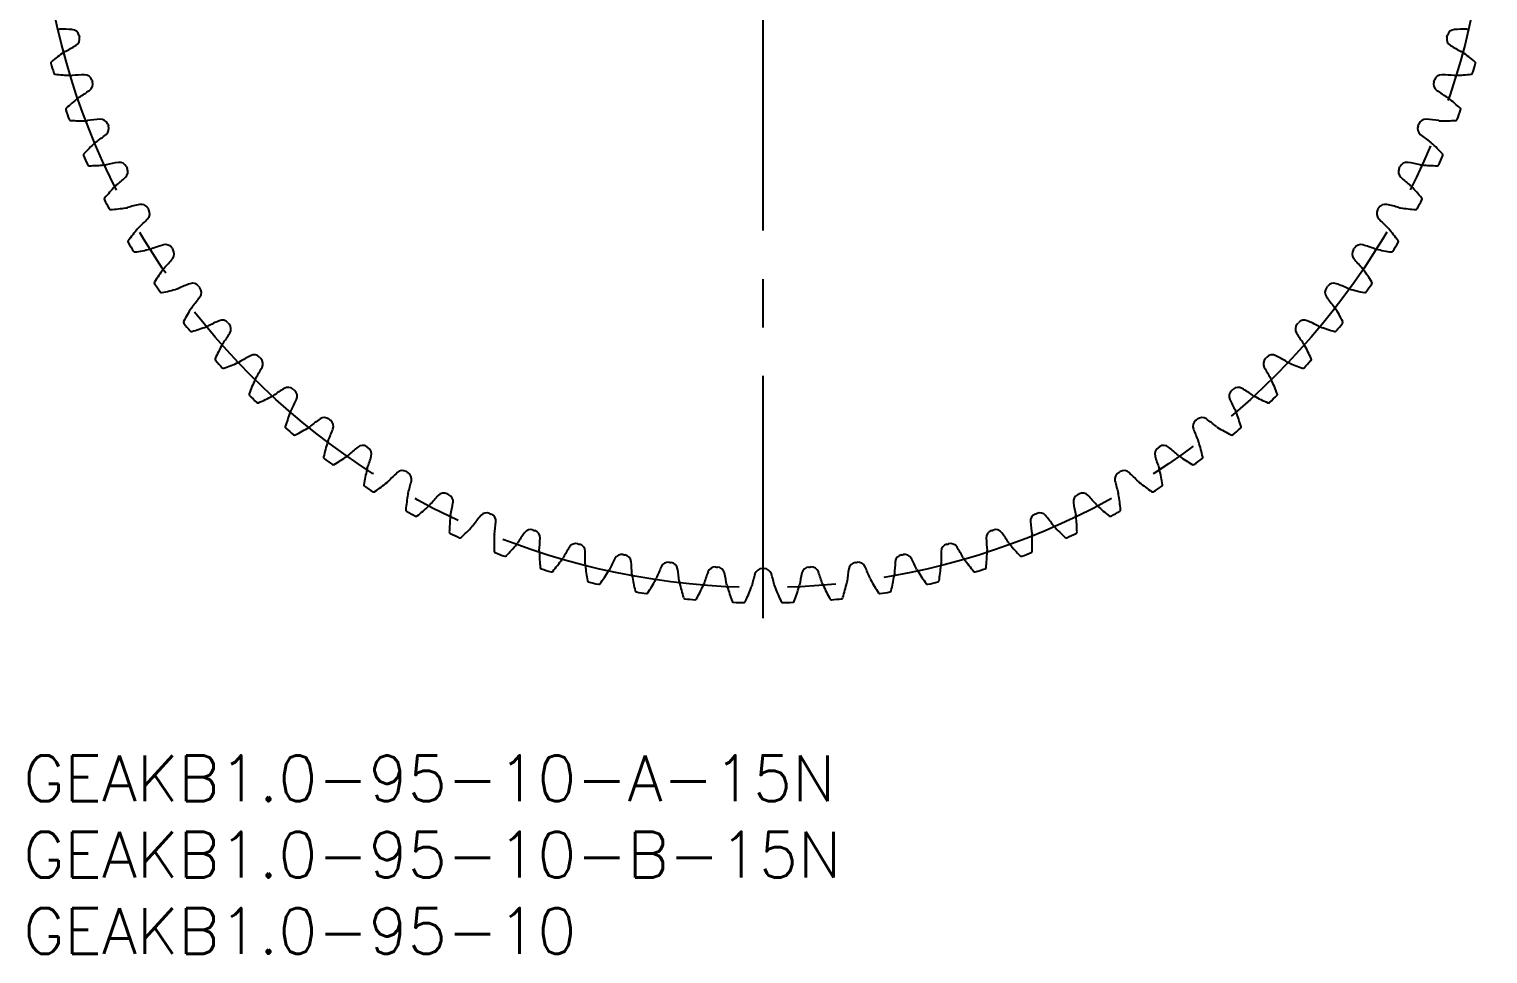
# Model space of a CAD drawing. Extents: x -1 to 168, y -13 to 122.
# Drawn here: x 0.4 to 96, y -13 to 47.6 of the extents above; entities that cross this region are included whole.
import ezdxf

# ---------------------------------------------------------------- set-up
doc = ezdxf.new("R2010")
doc.units = 0
doc.header["$LTSCALE"] = 0.5
doc.linetypes.add('CENTER', pattern=[50.8, 31.75, -6.35, 6.35, -6.35])
for name, color, linetype in [('MSM_CENTER', 1, 'CENTER'), ('MSM_CONTINUOUS', 7, 'CONTINUOUS'), ('MSM_PART_NUMBER', 7, 'CONTINUOUS')]:
    doc.layers.add(name, color=color, linetype=linetype)
doc.styles.get("Standard").update_dxf_attribs({"font": 'txt.shx', "height": 2, "bigfont": 'bigfont.shx'})

# ---------------------------------------------------------------- blocks, each defined once
blk = doc.blocks.new('*U3')
at = {"layer": 'MSM_PART_NUMBER'}
blk.add_text('GEAKB1.0-95-10-B-15N', height=3, dxfattribs=at).set_placement((0, -8))
blk = doc.blocks.new('*U4')
at = {"layer": 'MSM_PART_NUMBER'}
blk.add_text('GEAKB1.0-95-10-A-15N', height=3, dxfattribs=at).set_placement((0, -3))
blk = doc.blocks.new('*U5')
at = {"layer": 'MSM_PART_NUMBER'}
blk.add_text('GEAKB1.0-95-10', height=3, dxfattribs=at).set_placement((0, -13))

msp = doc.modelspace()

# ---------------------------------------------------------------- linework, layer by layer
at = {"layer": 'MSM_CENTER'}
msp.add_line((48.5, 9), (48.5, 108), dxfattribs=at)
msp.add_circle((48.5, 58.5), 47.5, dxfattribs=at)
at = {"layer": 'MSM_CONTINUOUS'}
for centre, radius, start, end in [((2.364, 48.428), 0.831, 263.26279, 270.51344), ((2.503, 32.982), 14.615, 87.30828, 90.51381), ((3.166, 47.082), 0.5, 14.13702, 87.30828), ((3.195, 46.965), 0.5, 301.11277, 14.28399), ((48.5, 58.5), 46.25, 194.13706, 194.28399), ((93.805, 46.965), 0.5, 165.71605, 238.88723), ((48.5, 58.5), 46.25, 345.71601, 345.86294), ((93.834, 47.082), 0.5, 92.69172, 165.86294), ((94.497, 32.982), 14.615, 89.48619, 92.69172), ((94.636, 48.428), 0.831, 269.48656, 276.73721), ((11.77, 33.135), 15.833, 125.1579, 128.81449), ((3.131, 45.4), 0.831, 117.90761, 125.15827), ((-4.098, 59.05), 14.615, 297.90724, 301.11277), ((101.098, 59.05), 14.615, 238.88723, 242.09276), ((93.869, 45.4), 0.831, 54.84173, 62.09239), ((85.23, 33.135), 15.833, 51.18551, 54.8421), ((1.908, 45.394), 0.1, 128.81449, 195.71104), ((48.5, 58.5), 48.5, 195.71104, 196.49949), ((48.5, 58.5), 48.5, 343.50051, 344.28896), ((95.092, 45.394), 0.1, 344.28896, 51.18551), ((2.093, 44.754), 0.1, 196.49949, 263.39608), ((3.902, 60.383), 15.833, 263.39603, 267.05263), ((3.131, 45.4), 0.831, 267.05226, 274.30292), ((4.29, 29.998), 14.615, 91.09776, 94.30328), ((4.02, 44.11), 0.5, 17.9265, 91.09779), ((4.057, 43.996), 0.5, 304.90224, 18.07347), ((48.5, 58.5), 46.25, 197.92653, 198.07347), ((92.943, 43.996), 0.5, 161.92658, 235.09776), ((48.5, 58.5), 46.25, 341.92653, 342.07347), ((92.98, 44.11), 0.5, 88.90224, 162.07354), ((92.71, 29.998), 14.615, 85.69672, 88.90224), ((93.869, 45.4), 0.831, 265.69708, 272.94774), ((93.098, 60.383), 15.833, 272.94737, 276.60397), ((94.907, 44.754), 0.1, 276.60397, 343.50051), ((13.527, 30.763), 15.833, 128.94737, 132.60397), ((4.096, 42.431), 0.831, 121.69708, 128.94774), ((-4.02, 55.573), 14.615, 301.69672, 304.90224), ((101.02, 55.573), 14.615, 235.09776, 238.30328), ((92.904, 42.431), 0.831, 51.05226, 58.30292), ((83.473, 30.763), 15.833, 47.39603, 51.05263), ((2.876, 42.343), 0.1, 132.60397, 199.50051), ((48.5, 58.5), 48.5, 199.50051, 200.28896), ((48.5, 58.5), 48.5, 339.71104, 340.49949), ((94.124, 42.343), 0.1, 340.49949, 47.39606), ((3.103, 41.717), 0.1, 200.28951, 267.18555), ((3.875, 57.431), 15.833, 267.18551, 270.8421), ((4.096, 42.431), 0.831, 270.84173, 278.09239), ((6.27, 27.138), 14.615, 94.88723, 98.09276), ((5.068, 41.202), 0.5, 21.71597, 94.88726), ((5.112, 41.091), 0.5, 308.69172, 21.86294), ((48.5, 58.5), 46.25, 201.71601, 201.86294), ((91.888, 41.091), 0.5, 158.13711, 231.30828), ((48.5, 58.5), 46.25, 338.13706, 338.28399), ((91.932, 41.202), 0.5, 85.11277, 158.28407), ((90.73, 27.138), 14.615, 81.90724, 85.11277), ((92.904, 42.431), 0.831, 261.90761, 269.15827), ((93.125, 57.431), 15.833, 269.1579, 272.81449), ((93.897, 41.717), 0.1, 272.81449, 339.71104), ((5.255, 39.531), 0.831, 125.48656, 132.73721), ((-3.712, 52.108), 14.615, 305.48619, 308.69172), ((100.712, 52.108), 14.615, 231.30828, 234.51381), ((91.745, 39.531), 0.831, 47.26279, 54.51344), ((4.044, 39.363), 0.1, 136.39344, 203.28999), ((48.5, 58.5), 48.5, 203.28999, 204.07843), ((15.436, 28.512), 15.833, 132.73684, 136.39344), ((81.564, 28.512), 15.833, 43.60656, 47.26316), ((48.5, 58.5), 48.5, 335.92157, 336.71001), ((92.956, 39.363), 0.1, 336.71001, 43.60658), ((4.311, 38.753), 0.1, 204.07843, 270.97503), ((4.044, 54.484), 15.833, 270.97498, 274.63158), ((5.255, 39.531), 0.831, 274.63121, 281.88186), ((8.435, 24.416), 14.615, 98.6767, 101.88223), ((6.306, 38.37), 0.5, 25.50544, 98.67671), ((6.358, 38.261), 0.5, 312.48119, 25.65249), ((48.5, 58.5), 46.25, 205.50548, 205.65241), ((90.642, 38.261), 0.5, 154.34763, 227.51881), ((48.5, 58.5), 46.25, 334.34759, 334.49452), ((90.694, 38.37), 0.5, 81.32329, 154.49452), ((88.565, 24.416), 14.615, 78.11777, 81.3233), ((91.745, 39.531), 0.831, 258.11814, 265.36879), ((92.956, 54.484), 15.833, 265.36842, 269.02502), ((92.689, 38.753), 0.1, 269.02502, 335.92157), ((6.603, 36.714), 0.831, 129.27603, 136.52669), ((-3.175, 48.672), 14.615, 309.27566, 312.48119), ((100.175, 48.672), 14.615, 227.51881, 230.72434), ((90.397, 36.714), 0.831, 43.47331, 50.72397), ((5.406, 36.467), 0.1, 140.18291, 207.07946), ((48.5, 58.5), 48.5, 207.07946, 207.86791), ((17.49, 26.392), 15.833, 136.52632, 140.18291), ((79.51, 26.392), 15.833, 39.81709, 43.47368), ((48.5, 58.5), 48.5, 332.13209, 332.92054), ((91.594, 36.467), 0.1, 332.92054, 39.8171), ((5.713, 35.876), 0.1, 207.86791, 274.7645), ((4.406, 51.555), 15.833, 274.76445, 278.42105), ((6.603, 36.714), 0.831, 278.42068, 285.67134), ((10.776, 21.842), 14.615, 102.46618, 105.6717), ((7.729, 35.625), 0.5, 29.29492, 102.46618), ((7.788, 35.52), 0.5, 316.27066, 29.44197), ((48.5, 58.5), 46.25, 209.29495, 209.44189), ((89.212, 35.52), 0.5, 150.55816, 223.72934), ((48.5, 58.5), 46.25, 330.55811, 330.70505), ((89.271, 35.625), 0.5, 77.53382, 150.70505), ((86.224, 21.842), 14.615, 74.3283, 77.53382), ((90.397, 36.714), 0.831, 254.32866, 261.57932), ((92.594, 51.555), 15.833, 261.57895, 265.23555), ((91.287, 35.876), 0.1, 265.23555, 332.13209), ((19.68, 24.413), 15.833, 140.31579, 143.97239), ((8.135, 33.993), 0.831, 133.0655, 140.31616), ((-2.412, 45.278), 14.615, 313.06514, 316.27067), ((99.412, 45.278), 14.615, 223.72933, 226.93486), ((88.865, 33.993), 0.831, 39.68384, 46.9345), ((77.32, 24.413), 15.833, 36.02761, 39.68421), ((6.956, 33.667), 0.1, 143.97239, 210.86893), ((48.5, 58.5), 48.5, 210.86893, 211.65738), ((9.33, 32.98), 0.5, 33.08439, 106.25565), ((87.67, 32.98), 0.5, 73.74435, 146.91557), ((48.5, 58.5), 48.5, 328.34262, 329.13107), ((90.044, 33.667), 0.1, 329.13161, 36.02764), ((7.302, 33.098), 0.1, 211.65738, 278.55397), ((4.962, 48.656), 15.833, 278.55393, 282.21053), ((8.135, 33.993), 0.831, 282.21015, 289.46081), ((13.281, 19.429), 14.615, 106.25565, 109.46118), ((-1.427, 41.942), 14.615, 316.85461, 320.06014), ((48.5, 58.5), 46.25, 213.08443, 213.23136), ((9.395, 32.88), 0.5, 320.06014, 33.23144), ((87.605, 32.88), 0.5, 146.76868, 219.93986), ((48.5, 58.5), 46.25, 326.76864, 326.91557), ((98.427, 41.942), 14.615, 219.93986, 223.14539), ((83.719, 19.429), 14.615, 70.53882, 73.74435), ((88.865, 33.993), 0.831, 250.53919, 257.78985), ((92.038, 48.656), 15.833, 257.78947, 261.44607), ((89.698, 33.098), 0.1, 261.44607, 328.34262), ((21.996, 22.583), 15.833, 144.10526, 147.76186), ((9.843, 31.379), 0.831, 136.85498, 144.10564), ((87.157, 31.379), 0.831, 35.89436, 43.14502), ((75.004, 22.583), 15.833, 32.23814, 35.89474), ((8.688, 30.976), 0.1, 147.76186, 214.65841), ((48.5, 58.5), 48.5, 214.65841, 215.44686), ((9.843, 31.379), 0.831, 285.99963, 293.25028), ((15.94, 17.187), 14.615, 110.04512, 113.25065), ((11.102, 30.447), 0.5, 36.87386, 110.04513), ((48.5, 58.5), 46.25, 216.8739, 217.02084), ((11.174, 30.352), 0.5, 323.84961, 37.02084), ((85.826, 30.352), 0.5, 142.97921, 216.15039), ((48.5, 58.5), 46.25, 322.97916, 323.1261), ((85.898, 30.447), 0.5, 69.95487, 143.1261), ((81.06, 17.187), 14.615, 66.74935, 69.95488), ((87.157, 31.379), 0.831, 246.74972, 254.00037), ((48.5, 58.5), 48.5, 324.55314, 325.34159), ((88.312, 30.976), 0.1, 325.34214, 32.23817), ((9.071, 30.431), 0.1, 215.44686, 282.34344), ((5.707, 45.8), 15.833, 282.3434, 286), ((-0.224, 38.678), 14.615, 320.64409, 323.84961), ((97.224, 38.678), 14.615, 216.15039, 219.35591), ((91.293, 45.8), 15.833, 254, 257.6566), ((87.929, 30.431), 0.1, 257.6566, 324.55314), ((24.428, 20.91), 15.833, 147.89474, 151.55133), ((11.72, 28.883), 0.831, 140.64445, 147.89511), ((85.28, 28.883), 0.831, 32.10489, 39.35555), ((72.572, 20.91), 15.833, 28.44867, 32.10526), ((10.594, 28.405), 0.1, 151.55133, 218.44788), ((48.5, 58.5), 48.5, 218.44788, 219.23633), ((11.012, 27.886), 0.1, 219.23633, 286.13292), ((6.64, 43), 15.833, 286.13288, 289.78947), ((11.72, 28.883), 0.831, 289.7891, 297.03976), ((18.742, 15.125), 14.615, 113.8346, 117.04013), ((13.038, 28.037), 0.5, 40.66333, 113.8346), ((48.5, 58.5), 46.25, 220.66337, 220.81031), ((13.116, 27.946), 0.5, 327.63908, 40.81031), ((83.884, 27.946), 0.5, 139.18973, 212.36092), ((48.5, 58.5), 46.25, 319.18969, 319.33663), ((83.962, 28.037), 0.5, 66.1654, 139.33663), ((78.258, 15.125), 14.615, 62.95987, 66.1654), ((85.28, 28.883), 0.831, 242.96024, 250.2109), ((90.36, 43), 15.833, 250.21053, 253.86712), ((85.988, 27.886), 0.1, 253.86712, 320.76367), ((48.5, 58.5), 48.5, 320.76367, 321.55212), ((86.406, 28.405), 0.1, 321.55267, 28.44869), ((26.965, 19.401), 15.833, 151.68421, 155.34081), ((13.757, 26.517), 0.831, 144.43393, 151.68458), ((1.193, 35.501), 14.615, 324.43356, 327.63909), ((95.807, 35.501), 14.615, 212.36091, 215.56644), ((83.243, 26.517), 0.831, 28.31542, 35.56607), ((70.035, 19.401), 15.833, 24.65919, 28.31579), ((12.666, 25.965), 0.1, 155.34081, 222.23736), ((48.5, 58.5), 48.5, 222.23736, 223.0258), ((21.673, 13.254), 14.615, 117.62407, 120.8296), ((15.129, 25.76), 0.5, 44.45281, 117.62407), ((48.5, 58.5), 46.25, 224.45285, 224.59978), ((15.213, 25.674), 0.5, 331.42856, 44.59978), ((81.787, 25.674), 0.5, 135.40017, 208.57144), ((48.5, 58.5), 46.25, 315.40022, 315.54715), ((81.871, 25.76), 0.5, 62.37593, 135.54715), ((75.327, 13.254), 14.615, 59.1704, 62.37593), ((48.5, 58.5), 48.5, 316.9742, 317.76265), ((84.334, 25.965), 0.1, 317.76319, 24.65922), ((13.117, 25.475), 0.1, 223.0258, 289.92239), ((7.756, 40.267), 15.833, 289.92235, 293.57895), ((13.757, 26.517), 0.831, 293.57857, 300.82923), ((2.816, 32.425), 14.615, 328.22303, 331.42856), ((94.184, 32.425), 14.615, 208.57144, 211.77697), ((83.243, 26.517), 0.831, 239.17077, 246.42143), ((89.244, 40.267), 15.833, 246.42105, 250.07765), ((83.883, 25.475), 0.1, 250.07765, 316.9742), ((29.596, 18.063), 15.833, 155.47368, 159.13028), ((15.947, 24.291), 0.831, 148.2234, 155.47406), ((24.722, 11.58), 14.615, 121.41354, 124.61907), ((17.365, 23.626), 0.5, 48.24228, 121.41355), ((48.5, 58.5), 46.25, 228.24232, 228.38926), ((17.455, 23.546), 0.5, 335.21803, 48.38926), ((79.545, 23.546), 0.5, 131.6107, 204.78197), ((48.5, 58.5), 46.25, 311.61074, 311.75768), ((79.635, 23.626), 0.5, 58.58645, 131.75768), ((72.278, 11.58), 14.615, 55.38093, 58.58646), ((81.053, 24.291), 0.831, 24.52594, 31.7766), ((67.404, 18.063), 15.833, 20.86972, 24.52632), ((14.895, 23.668), 0.1, 159.13028, 226.02683), ((48.5, 58.5), 48.5, 226.02683, 226.81528), ((15.377, 23.209), 0.1, 226.81528, 293.71187), ((9.05, 37.614), 15.833, 293.71182, 297.36842), ((15.947, 24.291), 0.831, 297.36805, 304.61871), ((4.639, 29.463), 14.615, 332.01251, 335.21803), ((92.361, 29.463), 14.615, 204.78197, 207.98749), ((81.053, 24.291), 0.831, 235.38129, 242.63195), ((87.95, 37.614), 15.833, 242.63158, 246.28818), ((81.623, 23.209), 0.1, 246.28818, 313.18472), ((48.5, 58.5), 48.5, 313.18472, 313.97317), ((82.105, 23.668), 0.1, 313.97372, 20.86975), ((32.31, 16.902), 15.833, 159.26316, 162.91976), ((18.279, 22.214), 0.831, 152.01287, 159.26353), ((27.875, 10.111), 14.615, 125.20302, 128.40855), ((19.738, 21.645), 0.5, 52.03184, 125.20302), ((48.5, 58.5), 46.25, 232.0318, 232.17873), ((48.5, 58.5), 46.25, 307.82127, 307.9682), ((77.262, 21.645), 0.5, 54.79698, 127.9682), ((69.125, 10.111), 14.615, 51.59145, 54.79698), ((78.721, 22.214), 0.831, 20.73647, 27.98713), ((64.69, 16.902), 15.833, 17.08024, 20.73684), ((17.27, 21.523), 0.1, 162.91976, 229.8163), ((48.5, 58.5), 48.5, 229.8163, 230.60475), ((10.517, 35.053), 15.833, 297.5013, 301.15789), ((18.279, 22.214), 0.831, 301.15752, 308.40818), ((6.654, 26.628), 14.615, 335.80198, 339.00751), ((19.833, 21.571), 0.5, 339.0075, 52.17873), ((77.167, 21.571), 0.5, 127.82123, 200.9925), ((90.346, 26.628), 14.615, 200.99249, 204.19802), ((78.721, 22.214), 0.831, 231.59182, 238.84248), ((86.483, 35.053), 15.833, 238.84211, 242.4987), ((48.5, 58.5), 48.5, 309.39525, 310.1837), ((79.73, 21.523), 0.1, 310.18424, 17.08028), ((17.782, 21.097), 0.1, 230.60475, 297.50134), ((35.094, 15.923), 15.833, 163.05263, 166.70923), ((20.743, 20.296), 0.831, 155.80235, 163.053), ((31.119, 8.853), 14.615, 128.99249, 132.19802), ((22.237, 19.824), 0.5, 55.82123, 128.9925), ((48.5, 58.5), 46.25, 235.82127, 235.9682), ((22.336, 19.757), 0.5, 342.79698, 55.9682), ((74.664, 19.757), 0.5, 124.03175, 197.20302), ((48.5, 58.5), 46.25, 304.0318, 304.17873), ((74.763, 19.824), 0.5, 51.0075, 124.17873), ((65.881, 8.853), 14.615, 47.80198, 51.00751), ((76.257, 20.296), 0.831, 16.947, 24.19765), ((61.906, 15.923), 15.833, 13.29077, 16.94737), ((79.218, 21.097), 0.1, 242.4987, 309.39525), ((19.782, 19.54), 0.1, 166.70923, 233.60578), ((48.5, 58.5), 48.5, 233.60578, 234.39422), ((12.15, 32.594), 15.833, 301.29077, 304.94737), ((20.743, 20.296), 0.831, 304.947, 312.19765), ((8.852, 23.932), 14.615, 339.59145, 342.79698), ((88.148, 23.932), 14.615, 197.20302, 200.40855), ((76.257, 20.296), 0.831, 227.80235, 235.053), ((84.85, 32.594), 15.833, 235.05263, 238.70923), ((48.5, 58.5), 48.5, 305.60578, 306.39423), ((77.218, 19.54), 0.1, 306.39477, 13.2908), ((20.321, 19.149), 0.1, 234.39422, 301.29081), ((37.938, 15.13), 15.833, 166.84211, 170.4987), ((23.329, 18.545), 0.831, 159.59182, 166.84248), ((34.438, 7.813), 14.615, 132.78197, 135.98749), ((24.85, 18.173), 0.5, 59.6107, 132.78197), ((48.5, 58.5), 46.25, 239.61074, 239.75768), ((24.954, 18.113), 0.5, 346.58645, 59.75768), ((72.046, 18.113), 0.5, 120.24228, 193.41355), ((48.5, 58.5), 46.25, 300.24232, 300.38926), ((72.15, 18.173), 0.5, 47.21803, 120.38926), ((62.562, 7.813), 14.615, 44.01251, 47.21803), ((73.671, 18.545), 0.831, 13.15752, 20.40818), ((59.062, 15.13), 15.833, 9.5013, 13.15789), ((76.679, 19.149), 0.1, 238.70923, 305.60578), ((22.42, 17.727), 0.1, 170.4987, 237.39525), ((48.5, 58.5), 48.5, 237.39525, 238.1837), ((22.984, 17.372), 0.1, 238.1837, 305.08029), ((13.941, 30.248), 15.833, 305.08024, 308.73684), ((23.329, 18.545), 0.831, 308.73647, 315.98713), ((11.224, 21.387), 14.615, 343.38093, 346.58646), ((85.776, 21.387), 14.615, 193.41354, 196.61907), ((73.671, 18.545), 0.831, 224.01287, 231.26353), ((83.059, 30.248), 15.833, 231.26316, 234.91976), ((74.016, 17.372), 0.1, 234.91976, 301.8163), ((48.5, 58.5), 48.5, 301.8163, 302.60475), ((74.58, 17.727), 0.1, 302.6053, 9.50133), ((40.827, 14.527), 15.833, 170.63158, 174.28818), ((26.025, 16.969), 0.831, 163.38129, 170.63195), ((15.884, 28.026), 15.833, 308.86972, 312.52632), ((26.025, 16.969), 0.831, 312.52594, 319.7766), ((37.818, 6.995), 14.615, 136.57144, 139.77697), ((27.567, 16.698), 0.5, 63.40018, 136.57144), ((48.5, 58.5), 46.25, 243.40022, 243.54715), ((27.675, 16.645), 0.5, 350.37593, 63.54715), ((13.758, 19.005), 14.615, 347.1704, 350.37593), ((69.325, 16.645), 0.5, 116.45281, 189.62407), ((83.242, 19.005), 14.615, 189.62407, 192.8296), ((48.5, 58.5), 46.25, 296.45285, 296.59978), ((69.433, 16.698), 0.5, 43.42856, 116.59986), ((59.182, 6.995), 14.615, 40.22303, 43.42856), ((70.975, 16.969), 0.831, 220.2234, 227.47406), ((81.116, 28.026), 15.833, 227.47368, 231.13028), ((70.975, 16.969), 0.831, 9.36805, 16.61871), ((56.173, 14.527), 15.833, 5.71182, 9.36842), ((25.172, 16.093), 0.1, 174.28818, 241.18472), ((48.5, 58.5), 48.5, 241.18472, 241.97317), ((25.758, 15.776), 0.1, 241.97372, 308.86976), ((43.75, 14.116), 15.833, 174.42105, 178.07765), ((28.819, 15.575), 0.831, 167.17077, 174.42143), ((41.246, 6.401), 14.615, 140.36091, 143.56644), ((30.376, 15.406), 0.5, 67.18965, 140.36092), ((48.5, 58.5), 46.25, 247.18969, 247.33663), ((30.486, 15.36), 0.5, 354.1654, 67.3367), ((16.444, 16.795), 14.615, 350.95987, 354.1654), ((66.514, 15.36), 0.5, 112.66333, 185.8346), ((80.556, 16.795), 14.615, 185.8346, 189.04013), ((48.5, 58.5), 46.25, 292.66337, 292.81031), ((66.624, 15.406), 0.5, 39.63908, 112.81039), ((55.754, 6.401), 14.615, 36.43356, 39.63909), ((68.181, 15.575), 0.831, 5.57857, 12.82923), ((53.25, 14.116), 15.833, 1.92235, 5.57895), ((71.242, 15.776), 0.1, 231.13028, 298.02683), ((48.5, 58.5), 48.5, 298.02683, 298.81528), ((71.828, 16.093), 0.1, 298.81582, 5.71186), ((28.026, 14.644), 0.1, 178.07765, 244.9742), ((48.5, 58.5), 48.5, 244.9742, 245.76264), ((17.969, 25.937), 15.833, 312.65919, 316.31579), ((28.819, 15.575), 0.831, 316.31542, 323.56607), ((46.694, 13.899), 15.833, 178.21053, 181.86712), ((31.699, 14.368), 0.831, 170.96024, 178.2109), ((44.705, 6.036), 14.615, 144.15039, 147.35591), ((33.264, 14.303), 0.5, 70.97912, 144.15039), ((48.5, 58.5), 46.25, 250.97916, 251.1261), ((33.377, 14.264), 0.5, 357.95487, 71.12618), ((63.623, 14.264), 0.5, 108.87386, 182.04513), ((48.5, 58.5), 46.25, 288.8739, 289.02084), ((63.736, 14.303), 0.5, 35.84961, 109.02091), ((52.295, 6.036), 14.615, 32.64409, 35.84961), ((65.301, 14.368), 0.831, 1.7891, 9.03976), ((50.306, 13.899), 15.833, 358.13288, 1.78947), ((68.181, 15.575), 0.831, 216.43393, 223.68458), ((79.031, 25.937), 15.833, 223.68421, 227.34081), ((48.5, 58.5), 48.5, 294.23736, 295.0258), ((68.974, 14.644), 0.1, 295.0258, 1.92238), ((28.631, 14.366), 0.1, 245.76264, 312.65923), ((20.188, 23.99), 15.833, 316.44867, 320.10526), ((31.699, 14.368), 0.831, 320.10489, 327.35555), ((34.652, 13.354), 0.831, 174.74972, 182.00037), ((19.271, 14.767), 14.615, 354.74935, 357.95488), ((48.181, 5.9), 14.615, 147.93986, 151.14539), ((36.218, 13.392), 0.5, 74.7686, 147.93986), ((48.5, 58.5), 46.25, 254.76864, 254.91557), ((36.334, 13.361), 0.5, 1.74435, 74.91565), ((60.666, 13.361), 0.5, 105.08439, 178.25565), ((48.5, 58.5), 46.25, 285.08443, 285.23136), ((60.782, 13.392), 0.5, 32.06014, 105.23144), ((48.819, 5.9), 14.615, 28.85461, 32.06014), ((77.729, 14.767), 14.615, 182.04512, 185.25065), ((62.348, 13.354), 0.831, 357.99963, 5.25028), ((65.301, 14.368), 0.831, 212.64445, 219.89511), ((76.812, 23.99), 15.833, 219.89474, 223.55133), ((68.369, 14.366), 0.1, 227.34081, 294.23736), ((30.969, 13.387), 0.1, 181.86712, 248.76367), ((48.5, 58.5), 48.5, 248.76367, 249.55212), ((31.591, 13.15), 0.1, 249.55267, 316.44871), ((49.645, 13.877), 15.833, 182, 185.6566), ((22.531, 22.194), 15.833, 320.23814, 323.89474), ((34.652, 13.354), 0.831, 323.89436, 331.14502), ((22.225, 12.931), 14.615, 358.53882, 1.74435), ((37.666, 12.537), 0.831, 178.53919, 185.78985), ((52.592, 14.051), 15.833, 185.78947, 189.44607), ((51.658, 5.994), 14.615, 151.72933, 154.93486), ((39.226, 12.679), 0.5, 78.55807, 151.72934), ((48.5, 58.5), 46.25, 258.55811, 258.70505), ((39.344, 12.655), 0.5, 5.53382, 78.70505), ((25.294, 11.294), 14.615, 2.3283, 5.53382), ((42.275, 12.166), 0.5, 82.34754, 155.51881), ((48.5, 58.5), 46.25, 262.34759, 262.49452), ((42.393, 12.151), 0.5, 9.32329, 82.4946), ((54.607, 12.151), 0.5, 97.50544, 170.67671), ((48.5, 58.5), 46.25, 277.50548, 277.65241), ((54.725, 12.166), 0.5, 24.48119, 97.65249), ((71.706, 11.294), 14.615, 174.46618, 177.6717), ((57.656, 12.655), 0.5, 101.29491, 174.46618), ((48.5, 58.5), 46.25, 281.29495, 281.44189), ((57.774, 12.679), 0.5, 28.27066, 101.44189), ((45.342, 5.994), 14.615, 25.06514, 28.27067), ((44.408, 14.051), 15.833, 350.55393, 354.21053), ((74.775, 12.931), 14.615, 178.25565, 181.46118), ((59.334, 12.537), 0.831, 354.21015, 1.46081), ((62.348, 13.354), 0.831, 208.85498, 216.10564), ((74.469, 22.194), 15.833, 216.10526, 219.76186), ((47.355, 13.877), 15.833, 354.3434, 358), ((65.409, 13.15), 0.1, 223.55133, 290.44788), ((48.5, 58.5), 48.5, 290.44788, 291.23633), ((66.031, 13.387), 0.1, 291.23688, 358.13291), ((33.989, 12.327), 0.1, 185.6566, 252.55314), ((48.5, 58.5), 48.5, 252.55314, 253.34159), ((34.625, 12.131), 0.1, 253.34214, 320.23818), ((24.987, 20.557), 15.833, 324.02761, 327.68421), ((37.666, 12.537), 0.831, 327.68384, 334.9345), ((40.727, 11.922), 0.831, 182.32866, 189.57932), ((55.521, 14.418), 15.833, 189.57895, 193.23555), ((27.546, 19.086), 15.833, 327.81709, 331.47368), ((40.727, 11.922), 0.831, 331.47331, 338.72397), ((55.121, 6.317), 14.615, 155.51881, 158.72434), ((28.465, 9.864), 14.615, 6.11777, 9.3233), ((58.555, 6.869), 14.615, 159.30828, 162.51381), ((45.35, 11.856), 0.5, 86.13702, 159.30828), ((48.5, 58.5), 46.25, 266.13706, 266.28399), ((45.47, 11.848), 0.5, 13.11277, 86.28407), ((31.723, 8.646), 14.615, 9.90724, 13.11277), ((61.946, 7.646), 14.615, 163.09776, 166.30328), ((48.44, 11.75), 0.5, 89.92649, 163.09776), ((48.5, 58.5), 46.25, 269.92653, 270.07347), ((48.56, 11.75), 0.5, 16.90224, 90.07354), ((35.054, 7.646), 14.615, 13.69672, 16.90224), ((65.277, 8.646), 14.615, 166.88723, 170.09276), ((51.53, 11.848), 0.5, 93.71597, 166.88723), ((48.5, 58.5), 46.25, 273.71601, 273.86294), ((51.65, 11.856), 0.5, 20.69172, 93.86302), ((38.445, 6.869), 14.615, 17.48619, 20.69172), ((68.535, 9.864), 14.615, 170.6767, 173.88223), ((41.879, 6.317), 14.615, 21.27566, 24.48119), ((56.273, 11.922), 0.831, 201.27603, 208.52669), ((69.454, 19.086), 15.833, 208.52632, 212.18291), ((41.479, 14.418), 15.833, 346.76445, 350.42105), ((56.273, 11.922), 0.831, 350.42068, 357.67134), ((59.334, 12.537), 0.831, 205.0655, 212.31616), ((72.013, 20.557), 15.833, 212.31579, 215.97239), ((62.375, 12.131), 0.1, 219.76186, 286.65841), ((48.5, 58.5), 48.5, 286.65841, 287.44686), ((63.011, 12.327), 0.1, 287.44686, 354.34343), ((37.072, 11.469), 0.1, 189.44607, 256.34262), ((48.5, 58.5), 48.5, 256.34262, 257.13107), ((37.72, 11.316), 0.1, 257.13107, 324.02765), ((40.205, 10.816), 0.1, 193.23555, 260.13209), ((48.5, 58.5), 48.5, 260.13209, 260.92054), ((40.862, 10.706), 0.1, 260.92054, 327.81712), ((43.823, 11.51), 0.831, 186.11814, 193.36879), ((58.419, 14.979), 15.833, 193.36842, 197.02502), ((30.197, 17.788), 15.833, 331.60656, 335.26316), ((43.823, 11.51), 0.831, 335.26279, 342.51344), ((46.939, 11.304), 0.831, 189.90761, 197.15827), ((61.273, 15.729), 15.833, 197.1579, 200.81449), ((32.928, 16.667), 15.833, 335.39603, 339.05263), ((46.939, 11.304), 0.831, 339.05226, 346.30292), ((50.061, 11.304), 0.831, 193.69708, 200.94774), ((64.072, 16.667), 15.833, 200.94737, 204.60397), ((35.727, 15.729), 15.833, 339.18551, 342.8421), ((50.061, 11.304), 0.831, 342.84173, 350.09239), ((53.177, 11.51), 0.831, 197.48656, 204.73721), ((66.803, 17.788), 15.833, 204.73684, 208.39344), ((38.581, 14.979), 15.833, 342.97498, 346.63158), ((53.177, 11.51), 0.831, 346.63121, 353.88186), ((56.138, 10.706), 0.1, 212.18291, 279.07946), ((48.5, 58.5), 48.5, 279.07946, 279.86791), ((56.795, 10.816), 0.1, 279.86845, 346.76449), ((59.28, 11.316), 0.1, 215.97239, 282.86893), ((48.5, 58.5), 48.5, 282.86893, 283.65738), ((59.928, 11.469), 0.1, 283.65793, 350.55396), ((43.375, 10.372), 0.1, 197.02502, 263.92157), ((48.5, 58.5), 48.5, 263.92157, 264.71001), ((44.038, 10.306), 0.1, 264.71001, 331.60659), ((46.567, 10.139), 0.1, 200.81449, 267.71104), ((48.5, 58.5), 48.5, 267.71104, 268.49949), ((47.233, 10.117), 0.1, 268.50003, 335.39607), ((49.767, 10.117), 0.1, 204.60397, 271.50051), ((48.5, 58.5), 48.5, 271.50051, 272.28896), ((50.433, 10.139), 0.1, 272.28951, 339.18554), ((52.962, 10.306), 0.1, 208.39344, 275.28999), ((48.5, 58.5), 48.5, 275.28999, 276.07844), ((53.625, 10.372), 0.1, 276.07898, 342.97502)]:
    msp.add_arc(centre, radius, start, end, dxfattribs=at)

# ---------------------------------------------------------------- block references
for name in ['*U4', '*U3', '*U5']:
    msp.add_blockref(name, (0, 0), dxfattribs=at)

doc.saveas('drawing.dxf')
